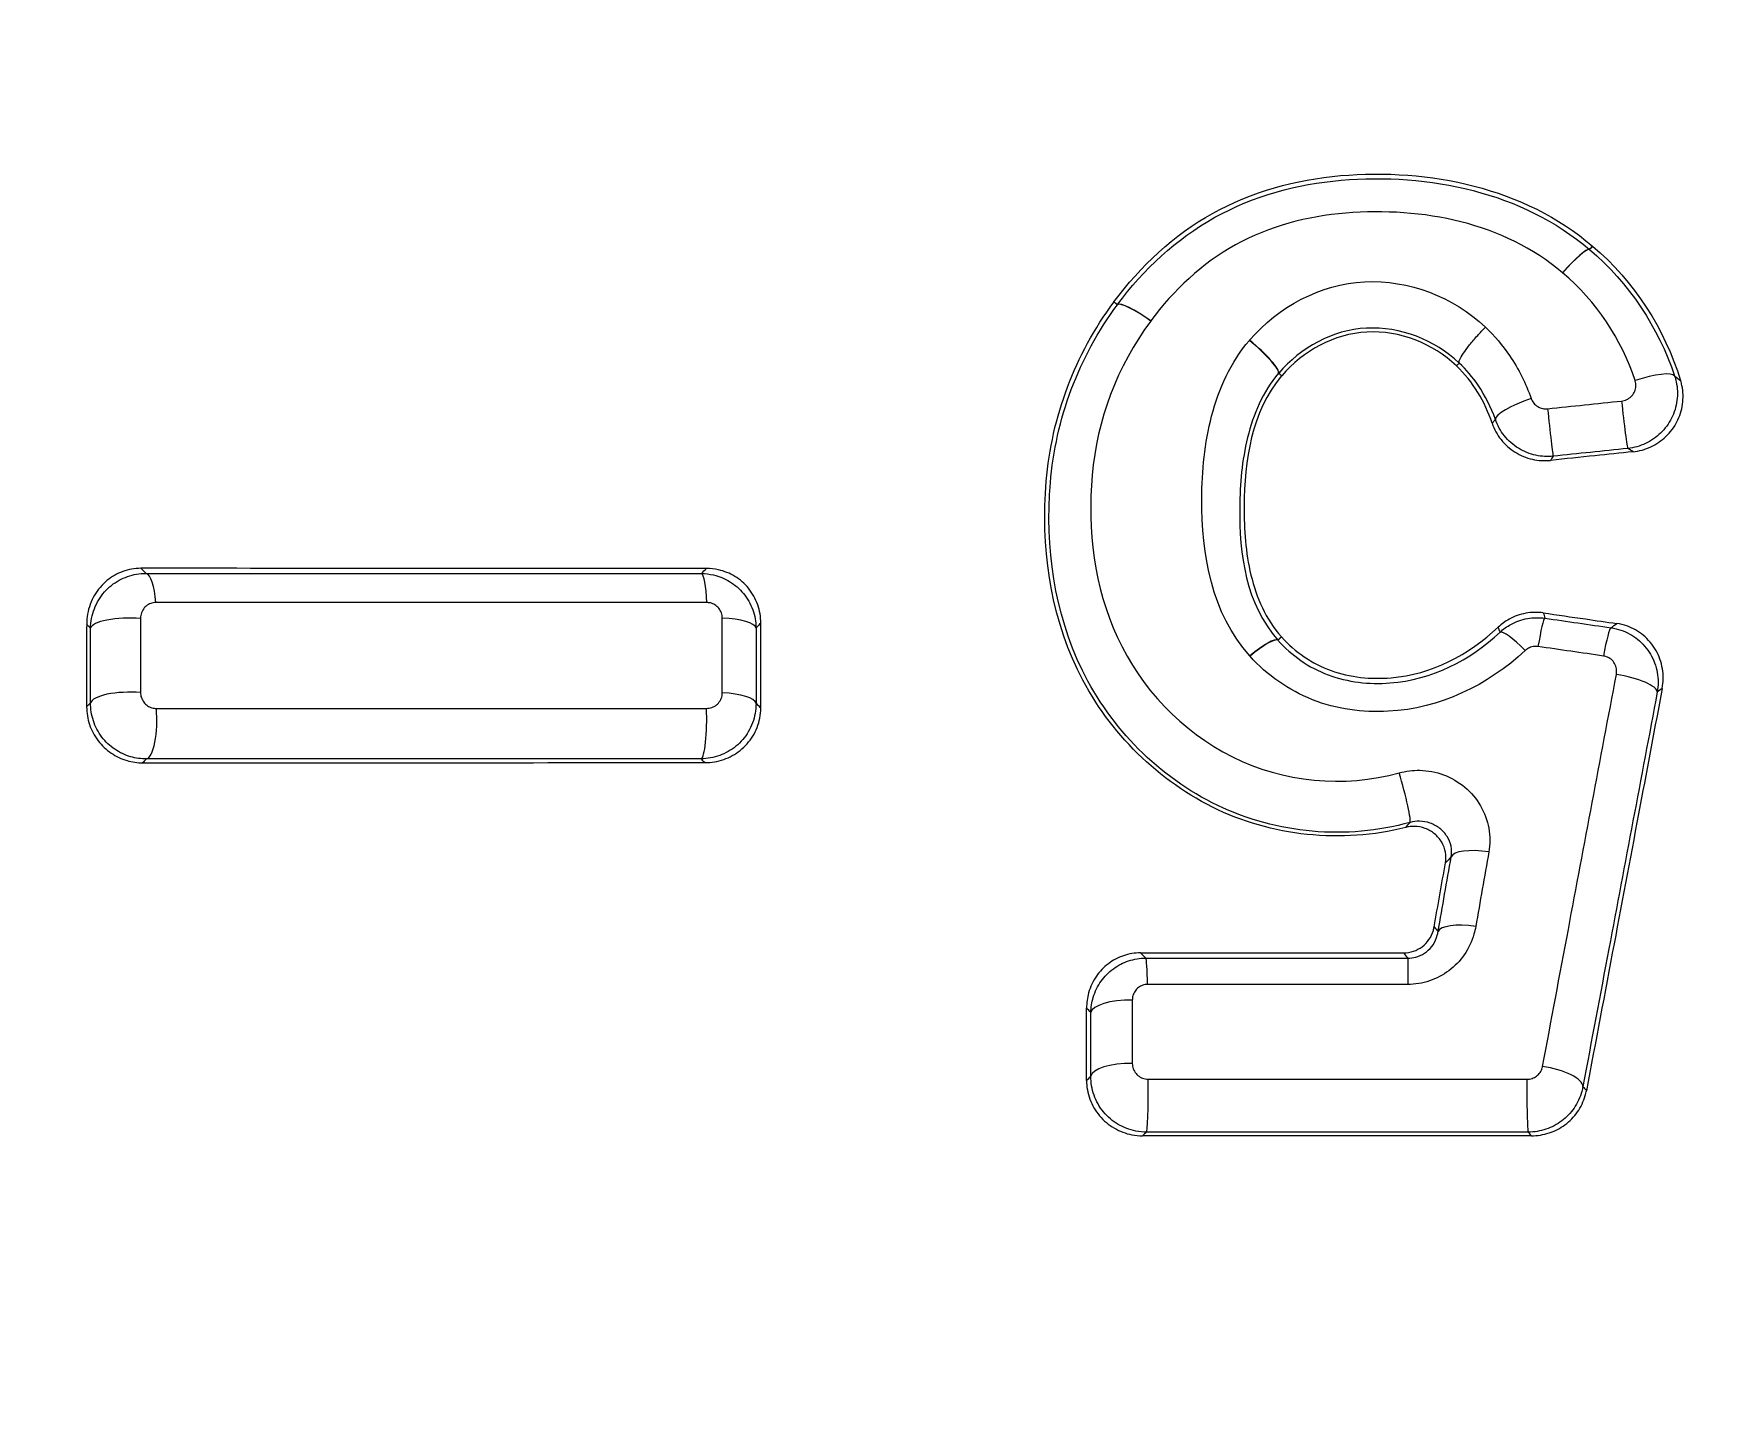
# Model space of a CAD drawing. Header units: millimetres. Extents: x 0 to 594, y 0 to 532.
# Drawn here: x 470.514 to 471.578, y 283.704 to 284.574 of the extents above; entities that cross this region are included whole.
import ezdxf

# ---------------------------------------------------------------- set-up
doc = ezdxf.new("R2010")
doc.units = ezdxf.units.MM
for name, color, linetype, true_color in [('13', 7, 'Continuous', 0xffffff), ('201', 7, 'Continuous', 0xffffff), ('4', 7, 'Continuous', 0xffffff)]:
    doc.layers.add(name, color=color, linetype=linetype, true_color=true_color)
doc.styles.add('iso-1', font='isocp.shx')
doc.dimstyles.get("Standard").update_dxf_attribs({"dimtxt": 0.18, "dimasz": 0.18, "dimexe": 0.18, "dimexo": 0.0625, "dimgap": 0.09, "dimtad": 0, "dimtih": 1, "dimtoh": 1, "dimdec": 4, "dimzin": 0, "dimdsep": 46, "dimtxsty": 'Standard', "dimcen": 0.09, "dimadec": 0, "dimazin": 0, "dimtfac": 1, "dimtdec": 4, "dimtofl": 0, "dimtmove": 0, "dimatfit": 3, "dimfxl": 1, "dimtolj": 1, "dimtzin": 0, "dimarcsym": 0})

# ---------------------------------------------------------------- blocks, each defined once
blk = doc.blocks.new('_U1')
at = {"layer": '201', "color": 250, "lineweight": 13}
blk.add_line((430.61169, 282.820884), (499.931008, 323.940688), dxfattribs=at)
at = {"layer": '201', "color": 250, "lineweight": 18}
blk.add_solid([(499.931008, 323.940688), (497.155868, 321.758737), (496.685695, 322.551343), (499.931008, 323.940688)], dxfattribs=at)
at = {"layer": '201', "color": 250, "linetype": 'Continuous', "lineweight": 18, "char_height": 3.5, "attachment_point": 7, "rotation": 30.676165, "line_spacing_factor": 0.963855, "style": 'iso-1'}
for s, insert in [('\\W0.5795;1612', (481.810819, 313.855865)), ('\\W0.6380;R', (478.626316, 311.966838))]:
    blk.add_mtext(s, dxfattribs=dict(at, insert=insert))
blk = doc.blocks.new('_U13')
at = {"layer": '201', "color": 250, "lineweight": 13}
blk.add_arc((430.61169, 282.820884), 53.921515, 175, 359.999943, dxfattribs=at)

msp = doc.modelspace()

# ---------------------------------------------------------------- linework, layer by layer
at = {"layer": '13', "color": 250, "linetype": 'Continuous', "lineweight": 18}
msp.add_circle((430.61169, 282.82088), 80.5978, dxfattribs=at)
at = {"layer": '4', "color": 250, "linetype": 'Continuous', "lineweight": 13}
for centre, major_axis, ratio, start_param, end_param in [((471.48548, 284.41827), (-0.01624, -0.01901), 0.147235, 3.19453, 4.6062949), ((471.48554, 284.41822), (-0.0162, -0.01904), 0.147068, 3.1945287, 4.6060062), ((471.22185, 284.38727), (0.02008, -0.0149), 0.181206, 1.6451465, 3.0883506), ((471.22194, 284.3874), (0.02013, -0.01483), 0.181391, 1.6445132, 3.0883487), ((471.28499, 284.37479), (0.01906, -0.01618), 0.1665, 0.0531018, 1.6769768), ((471.28517, 284.375), (-0.01896, 0.01629), 0.16577, 3.1946878, 4.8195512), ((471.53189, 284.34905), (-0.02373, -0.00787), 0.213682, 3.1951802, 4.7030063), ((471.46538, 284.33761), (0.02356, 0.00836), 0.210432, 1.5339274, 3.0881356), ((471.47592, 284.33101), (-0.0026, 0.02486), 0.017201, 1.3529321, 3.089225), ((471.52331, 284.33596), (-0.0026, 0.02486), 0.033979, 1.3532754, 3.0892025), ((470.58504, 284.20682), (0, -0.025), 0.275566, 1.833989, 3.0871218), ((470.93775, 284.20679), (0, -0.025), 0.15042, 1.833978, 3.0886296), ((470.5752, 284.19668), (-0.025, 0), 0.273787, 4.439589, 6.2287433), ((470.94759, 284.19689), (-0.025, 0), 0.266223, 3.1959148, 4.569996), ((471.46163, 284.17614), (-0.01702, 0.01831), 0.163097, 4.9357108, 6.2301048), ((471.46975, 284.17868), (0.00358, 0.02474), 0.07798, 0.0525199, 1.3061361), ((471.51171, 284.1726), (0.00358, 0.02474), 0.093016, 0.0525881, 1.3062144), ((471.28522, 284.17272), (0.01867, 0.01662), 0.189295, 0.0533249, 1.3692551), ((471.28541, 284.17251), (0.01857, 0.01674), 0.18815, 0.0533129, 1.3680723), ((471.51993, 284.16083), (0.02457, -0.00463), 0.26211, 0.0542586, 1.6753253), ((470.57519, 284.1492), (-0.025, 0), 0.29, 4.4395354, 6.228472), ((470.9476, 284.14902), (-0.025, 0), 0.28212, 3.1961717, 4.5699678), ((470.58534, 284.13906), (0, -0.025), 0.277419, 0.0545011, 1.8570527), ((470.93746, 284.13911), (0, -0.025), 0.151593, 0.0529726, 1.8570738), ((471.38091, 284.09786), (0.00665, -0.0241), 0.075275, 0.052475, 1.8608376), ((471.43831, 284.04731), (0.02462, -0.00434), 0.300802, 1.6504598, 3.0866875), ((471.42991, 283.99968), (0.02462, -0.00434), 0.313549, 1.6498076, 3.0864494), ((471.21985, 283.96262), (0, 0.025), 0.051722, 5.0520554, 6.2307552), ((471.38634, 283.96268), (0, -0.025), 0.008988, 3.1939546, 4.3754333), ((471.21005, 283.95267), (-0.025, 0), 0.333358, 4.6601907, 6.2276456), ((471.21005, 283.91222), (-0.025, 0), 0.342496, 4.6600934, 6.2274514), ((471.4727, 283.91038), (0.02457, -0.00463), 0.331087, 0.0554926, 1.672067), ((471.22022, 283.9022), (0, -0.025), 0.052017, 0.0524309, 1.9221712), ((471.46272, 283.90227), (0, -0.025), 0.037148, 4.3638378, 6.2307892)]:
    msp.add_ellipse(centre, major_axis=major_axis, ratio=ratio, start_param=start_param, end_param=end_param, dxfattribs=at)
for points, knots in [([(468.81156, 284.89587), (468.82869, 284.86501), (468.86544, 284.79881), (468.91853, 284.69627), (468.97907, 284.57999), (469.06973, 284.4127), (469.19388, 284.20463), (469.40319, 283.88118), (469.68319, 283.49248), (470.04795, 283.02392), (470.3608, 282.64047), (470.57947, 282.36566), (470.69548, 282.20729), (470.77937, 282.08043), (470.84431, 281.95727), (470.88653, 281.81994), (470.88198, 281.68253), (470.82722, 281.55802), (470.74294, 281.44636), (470.64424, 281.34729), (470.55563, 281.27245), (470.50595, 281.23235), (470.49168, 281.22083)], [0, 0, 0, 0, 0.0292596, 0.0627632, 0.0887172, 0.1256114, 0.1971023, 0.2515755, 0.3779997, 0.5050789, 0.6328537, 0.6970067, 0.733246, 0.7613107, 0.7971657, 0.8256548, 0.8577421, 0.8899414, 0.9187149, 0.9545799, 0.9869562, 1, 1, 1, 1]), ([(471.48441, 284.42266), (471.44717, 284.4544), (471.39549, 284.46445), (471.32248, 284.45849), (471.29841, 284.45219), (471.25541, 284.42844), (471.23756, 284.41165), (471.22314, 284.39213)], [0, 0, 0, 0, 0.5, 0.5, 0.75, 0.75, 1, 1, 1, 1]), ([(471.28583, 284.37986), (471.30412, 284.40111), (471.3306, 284.41545), (471.38683, 284.41827), (471.41507, 284.40746), (471.43548, 284.38809)], [0, 0, 0, 0, 0.5, 0.5, 1, 1, 1, 1]), ([(471.22305, 284.39201), (471.20164, 284.36322), (471.18898, 284.32919), (471.18278, 284.2593), (471.1871, 284.22326), (471.21681, 284.15905), (471.24247, 284.13168), (471.30722, 284.09921), (471.34546, 284.09548), (471.38074, 284.10523)], [0, 0, 0, 0, 0.25, 0.25, 0.5, 0.5, 0.75, 0.75, 1, 1, 1, 1]), ([(471.43548, 284.38809), (471.44125, 284.38265), (471.44642, 284.37655), (471.45655, 284.36162), (471.4611, 284.35239), (471.46449, 284.34287)], [0, 0, 0, 0, 0.4363153, 0.4363153, 1, 1, 1, 1]), ([(471.28588, 284.17951), (471.26172, 284.20666), (471.25522, 284.24384), (471.25559, 284.29692), (471.2572, 284.31447), (471.26621, 284.34894), (471.27377, 284.36569), (471.28565, 284.37966)], [0, 0, 0, 0, 0.5, 0.5, 0.75, 0.75, 1, 1, 1, 1]), ([(471.44176, 284.32953), (471.43903, 284.33714), (471.4354, 284.34453), (471.42736, 284.35633), (471.42332, 284.36109), (471.41881, 284.36532), (471.4188, 284.36532), (471.4188, 284.36533)], [0, 0, 0, 0, 0.5705611, 0.5705611, 0.9999637, 0.9999637, 1, 1, 1, 1]), ([(471.30417, 284.3588), (471.29415, 284.34706), (471.2881, 284.3327), (471.28094, 284.30358), (471.27965, 284.28875), (471.27924, 284.24386), (471.2835, 284.21236), (471.3037, 284.18951)], [0, 0, 0, 0, 0.25, 0.25, 0.5, 0.5, 1, 1, 1, 1]), ([(471.5555, 284.35718), (471.55592, 284.35594), (471.55627, 284.35466), (471.55738, 284.34952), (471.55755, 284.34546), (471.55653, 284.33765), (471.55534, 284.33379), (471.55182, 284.32681), (471.54945, 284.32359), (471.54388, 284.31818), (471.5406, 284.31591), (471.53358, 284.31261), (471.52973, 284.31154), (471.52586, 284.31113)], [0, 0, 0, 0, 0.0626448, 0.0626448, 0.252865, 0.252865, 0.4413746, 0.4413746, 0.6278964, 0.6278964, 0.8135721, 0.8135721, 1, 1, 1, 1]), ([(471.52192, 284.34124), (471.52302, 284.34136), (471.52412, 284.34166), (471.52612, 284.34259), (471.52705, 284.34323), (471.52864, 284.34475), (471.52932, 284.34565), (471.53034, 284.34762), (471.53068, 284.3487), (471.53099, 284.35089), (471.53095, 284.35204), (471.53065, 284.35348), (471.53055, 284.35384), (471.53043, 284.35419)], [0, 0, 0, 0, 0.185411, 0.185411, 0.3706362, 0.3706362, 0.5573248, 0.5573248, 0.7464114, 0.7464114, 0.9372229, 0.9372229, 1, 1, 1, 1]), ([(471.46449, 284.34287), (471.46486, 284.34182), (471.46543, 284.34082), (471.46684, 284.33909), (471.46771, 284.33833), (471.46964, 284.33716), (471.47072, 284.33673), (471.47284, 284.33629), (471.47391, 284.33623), (471.47494, 284.33634)], [0, 0, 0, 0, 0.2558187, 0.2558187, 0.5118512, 0.5118512, 0.7668081, 0.7668081, 1, 1, 1, 1]), ([(471.43973, 284.32715), (471.44025, 284.32775), (471.44076, 284.32835), (471.44143, 284.32914), (471.44159, 284.32933), (471.44176, 284.32953)], [0, 0, 0, 0, 0.7584462, 0.7584462, 1, 1, 1, 1]), ([(471.4785, 284.30618), (471.47485, 284.3058), (471.47111, 284.30601), (471.46363, 284.30762), (471.45983, 284.30915), (471.45306, 284.31332), (471.45, 284.31603), (471.44503, 284.32222), (471.44305, 284.32579), (471.44176, 284.32953)], [0, 0, 0, 0, 0.2344003, 0.2344003, 0.4896631, 0.4896631, 0.7451065, 0.7451065, 1, 1, 1, 1]), ([(470.55024, 284.19706), (470.55026, 284.19913), (470.55048, 284.20122), (470.55166, 284.20743), (470.55325, 284.21152), (470.55759, 284.21858), (470.56035, 284.2217), (470.56655, 284.22663), (470.57003, 284.22856), (470.57742, 284.23115), (470.58145, 284.23182), (470.58542, 284.23178)], [0, 0, 0, 0, 0.1124743, 0.1124743, 0.3456619, 0.3456619, 0.5684069, 0.5684069, 0.781483, 0.781483, 1, 1, 1, 1]), ([(470.93795, 284.23175), (470.94054, 284.23173), (470.94314, 284.23142), (470.94922, 284.23), (470.9527, 284.22857), (470.95911, 284.22467), (470.96209, 284.22209), (470.96708, 284.21606), (470.96912, 284.21249), (470.97179, 284.20508), (470.97251, 284.20114), (470.97255, 284.19725)], [0, 0, 0, 0, 0.1429108, 0.1429108, 0.346732, 0.346732, 0.5605434, 0.5605434, 0.7829839, 0.7829839, 1, 1, 1, 1]), ([(470.5917, 284.21332), (470.59057, 284.21332), (470.58944, 284.21311), (470.58737, 284.21235), (470.58641, 284.21179), (470.58469, 284.21036), (470.58393, 284.20946), (470.58273, 284.20743), (470.5823, 284.20626), (470.58199, 284.20447), (470.58194, 284.20387), (470.58194, 284.20327)], [0, 0, 0, 0, 0.2138225, 0.2138225, 0.4268709, 0.4268709, 0.6522862, 0.6522862, 0.8876655, 0.8876655, 1, 1, 1, 1]), ([(470.94138, 284.21329), (470.90238, 284.2133), (470.86349, 284.2133), (470.78559, 284.2133), (470.74656, 284.21331), (470.66885, 284.21331), (470.63015, 284.21332), (470.5917, 284.21332)], [0, 0, 0, 0, 0.330479, 0.330479, 0.6649311, 0.6649311, 1, 1, 1, 1]), ([(470.95114, 284.20347), (470.95114, 284.20458), (470.95095, 284.20571), (470.95021, 284.20783), (470.94965, 284.20885), (470.94824, 284.21057), (470.9474, 284.21131), (470.94558, 284.21241), (470.94459, 284.21282), (470.94286, 284.21321), (470.94212, 284.21329), (470.94138, 284.21329)], [0, 0, 0, 0, 0.2220003, 0.2220003, 0.4448044, 0.4448044, 0.6560476, 0.6560476, 0.8574299, 0.8574299, 1, 1, 1, 1]), ([(471.4448, 284.19457), (471.4446, 284.19507), (471.44441, 284.19557), (471.444, 284.19661), (471.44379, 284.19715), (471.44357, 284.1977)], [0, 0, 0, 0, 0.4765517, 0.4765517, 1, 1, 1, 1]), ([(471.4448, 284.19457), (471.44686, 284.19646), (471.44917, 284.19811), (471.45487, 284.20124), (471.45845, 284.20251), (471.46575, 284.20384), (471.46955, 284.20392), (471.47322, 284.2034)], [0, 0, 0, 0, 0.2727357, 0.2727357, 0.6362623, 0.6362623, 1, 1, 1, 1]), ([(471.51516, 284.19733), (471.51731, 284.19702), (471.51944, 284.19651), (471.52529, 284.1945), (471.52891, 284.19251), (471.53525, 284.1874), (471.53805, 284.18417), (471.54227, 284.17704), (471.54377, 284.17302), (471.54524, 284.16488), (471.54524, 284.16062), (471.54453, 284.15656)], [0, 0, 0, 0, 0.1156864, 0.1156864, 0.3315547, 0.3315547, 0.5545456, 0.5545456, 0.7780756, 0.7780756, 1, 1, 1, 1]), ([(471.30378, 284.18942), (471.31245, 284.17974), (471.32326, 284.17206), (471.34818, 284.16275), (471.36157, 284.16133), (471.40154, 284.16424), (471.4257, 284.17678), (471.4448, 284.19457)], [0, 0, 0, 0, 0.25, 0.25, 0.5, 0.5, 1, 1, 1, 1]), ([(471.46882, 284.18542), (471.46779, 284.18557), (471.46671, 284.18555), (471.46464, 284.18517), (471.46362, 284.18481), (471.46201, 284.18391), (471.46136, 284.18344), (471.46078, 284.1829)], [0, 0, 0, 0, 0.3627386, 0.3627386, 0.7255163, 0.7255163, 1, 1, 1, 1]), ([(471.46078, 284.1829), (471.43698, 284.16079), (471.40641, 284.14599), (471.35752, 284.14346), (471.341, 284.14563), (471.31049, 284.15762), (471.29696, 284.16721), (471.28606, 284.17931)], [0, 0, 0, 0, 0.5, 0.5, 0.75, 0.75, 1, 1, 1, 1]), ([(471.51858, 284.16772), (471.5188, 284.16889), (471.51881, 284.1701), (471.51843, 284.17243), (471.51803, 284.17358), (471.51686, 284.17562), (471.51608, 284.17655), (471.51431, 284.17801), (471.51329, 284.17858), (471.51163, 284.17916), (471.51103, 284.17931), (471.51042, 284.1794)], [0, 0, 0, 0, 0.2262544, 0.2262544, 0.4526903, 0.4526903, 0.6752985, 0.6752985, 0.8873836, 0.8873836, 1, 1, 1, 1]), ([(471.47174, 283.91894), (471.47717, 283.94781), (471.48262, 283.97679), (471.49817, 284.05942), (471.50833, 284.11337), (471.51858, 284.16772)], [0, 0, 0, 0, 0.3519543, 0.3519543, 1, 1, 1, 1]), ([(470.58193, 284.15618), (470.58193, 284.15512), (470.58211, 284.15403), (470.5828, 284.15197), (470.58334, 284.15097), (470.58466, 284.14924), (470.58546, 284.14848), (470.58722, 284.14728), (470.58819, 284.14682), (470.5901, 284.14626), (470.59105, 284.14612), (470.59199, 284.14612)], [0, 0, 0, 0, 0.2082439, 0.2082439, 0.4169532, 0.4169532, 0.6190614, 0.6190614, 0.8172934, 0.8172934, 1, 1, 1, 1]), ([(470.94109, 284.14617), (470.94224, 284.14617), (470.9434, 284.14637), (470.94554, 284.14712), (470.94655, 284.14767), (470.94832, 284.14908), (470.9491, 284.14996), (470.95031, 284.15192), (470.95075, 284.15303), (470.95109, 284.15477), (470.95114, 284.15538), (470.95114, 284.156)], [0, 0, 0, 0, 0.2165142, 0.2165142, 0.4326179, 0.4326179, 0.6555196, 0.6555196, 0.8822156, 0.8822156, 1, 1, 1, 1]), ([(470.58572, 284.1141), (470.58236, 284.11407), (470.57896, 284.11453), (470.57218, 284.11649), (470.56874, 284.1181), (470.56255, 284.1223), (470.55972, 284.12498), (470.55507, 284.13109), (470.55321, 284.13462), (470.5508, 284.14193), (470.55019, 284.1458), (470.55023, 284.1496)], [0, 0, 0, 0, 0.1813944, 0.1813944, 0.3804734, 0.3804734, 0.5843783, 0.5843783, 0.7937911, 0.7937911, 1, 1, 1, 1]), ([(470.97256, 284.1494), (470.97258, 284.14722), (470.97239, 284.14503), (470.97127, 284.13884), (470.96978, 284.13487), (470.96561, 284.12786), (470.9629, 284.12471), (470.95672, 284.11964), (470.9532, 284.11763), (470.94572, 284.11491), (470.94167, 284.11417), (470.93766, 284.11414)], [0, 0, 0, 0, 0.1185107, 0.1185107, 0.3446305, 0.3446305, 0.5659083, 0.5659083, 0.7814446, 0.7814446, 1, 1, 1, 1]), ([(470.58572, 284.1141), (470.58523, 284.11361), (470.58474, 284.11312), (470.58392, 284.11229), (470.58358, 284.11196), (470.58325, 284.11162)], [0, 0, 0, 0, 0.5940424, 0.5940424, 1, 1, 1, 1]), ([(471.38074, 284.10523), (471.38497, 284.1064), (471.38944, 284.10695), (471.39895, 284.10675), (471.40411, 284.10575), (471.41376, 284.10216), (471.41838, 284.09948), (471.42632, 284.09284), (471.42974, 284.08878), (471.43489, 284.07997), (471.43669, 284.0751), (471.4385, 284.06519), (471.43853, 284.06001), (471.43765, 284.05504)], [0, 0, 0, 0, 0.1429496, 0.1429496, 0.3097731, 0.3097731, 0.4814563, 0.4814563, 0.655102, 0.655102, 0.8274699, 0.8274699, 1, 1, 1, 1]), ([(471.4138, 284.05205), (471.41415, 284.05425), (471.41408, 284.05651), (471.41318, 284.06083), (471.41232, 284.06294), (471.40992, 284.06677), (471.40835, 284.06853), (471.40472, 284.0714), (471.40262, 284.07257), (471.39823, 284.07411), (471.39588, 284.07454), (471.39157, 284.0746), (471.38955, 284.07435), (471.38765, 284.07382)], [0, 0, 0, 0, 0.1773692, 0.1773692, 0.356458, 0.356458, 0.5348292, 0.5348292, 0.7059482, 0.7059482, 0.8661688, 0.8661688, 1, 1, 1, 1]), ([(471.42932, 284.00772), (471.42903, 284.00607), (471.42865, 284.00443), (471.42683, 283.9982), (471.42471, 283.99371), (471.41929, 283.98593), (471.41601, 283.98249), (471.40859, 283.97692), (471.40439, 283.97469), (471.39556, 283.97172), (471.39081, 283.97095), (471.38613, 283.97095)], [0, 0, 0, 0, 0.0834819, 0.0834819, 0.3248589, 0.3248589, 0.5525321, 0.5525321, 0.7762073, 0.7762073, 1, 1, 1, 1]), ([(471.38633, 283.98765), (471.38675, 283.98765), (471.38717, 283.98766), (471.38927, 283.98779), (471.39096, 283.98813), (471.39455, 283.98935), (471.39642, 283.99039), (471.39971, 283.99294), (471.40114, 283.99453), (471.4035, 283.99809), (471.40438, 284.00013), (471.40513, 284.00294), (471.40529, 284.00369), (471.4054, 284.00444)], [0, 0, 0, 0, 0.0403061, 0.0403061, 0.2041143, 0.2041143, 0.4162198, 0.4162198, 0.6465192, 0.6465192, 0.9068106, 0.9068106, 1, 1, 1, 1]), ([(471.18509, 283.95314), (471.18514, 283.95638), (471.18564, 283.95963), (471.18767, 283.96642), (471.18941, 283.96996), (471.19377, 283.97606), (471.1964, 283.97873), (471.20227, 283.98305), (471.20557, 283.98475), (471.21251, 283.98705), (471.21624, 283.98765), (471.21992, 283.98765)], [0, 0, 0, 0, 0.1788402, 0.1788402, 0.392163, 0.392163, 0.5950495, 0.5950495, 0.7959294, 0.7959294, 1, 1, 1, 1]), ([(471.21992, 283.98765), (471.25548, 283.98765), (471.29108, 283.98765), (471.34657, 283.98765), (471.36645, 283.98765), (471.38633, 283.98765)], [0, 0, 0, 0, 0.6417594, 0.6417594, 1, 1, 1, 1]), ([(471.22107, 283.97095), (471.22003, 283.97095), (471.21897, 283.97077), (471.21701, 283.97011), (471.21609, 283.96961), (471.21444, 283.96837), (471.21371, 283.9676), (471.2125, 283.96584), (471.21203, 283.96482), (471.21148, 283.96286), (471.21136, 283.96193), (471.21136, 283.96099)], [0, 0, 0, 0, 0.1970152, 0.1970152, 0.3937273, 0.3937273, 0.5968094, 0.5968094, 0.8149054, 0.8149054, 1, 1, 1, 1]), ([(471.38613, 283.97095), (471.36641, 283.97095), (471.34669, 283.97095), (471.29166, 283.97095), (471.25635, 283.97095), (471.22107, 283.97095)], [0, 0, 0, 0, 0.3582406, 0.3582406, 1, 1, 1, 1]), ([(471.21135, 283.92077), (471.21135, 283.91963), (471.21156, 283.91848), (471.21235, 283.91633), (471.21295, 283.9153), (471.21445, 283.91353), (471.21536, 283.91276), (471.21734, 283.91161), (471.21842, 283.91121), (471.22016, 283.91087), (471.2208, 283.91081), (471.22145, 283.91081)], [0, 0, 0, 0, 0.2251965, 0.2251965, 0.4505387, 0.4505387, 0.6708803, 0.6708803, 0.8814636, 0.8814636, 1, 1, 1, 1]), ([(471.46185, 283.91081), (471.46292, 283.91081), (471.46402, 283.91099), (471.46605, 283.91166), (471.46702, 283.91217), (471.46874, 283.91344), (471.4695, 283.91423), (471.47075, 283.916), (471.47123, 283.91701), (471.47162, 283.91835), (471.47169, 283.91864), (471.47174, 283.91894)], [0, 0, 0, 0, 0.228262, 0.228262, 0.4563822, 0.4563822, 0.6892283, 0.6892283, 0.9321359, 0.9321359, 1, 1, 1, 1]), ([(471.22029, 283.87724), (471.21803, 283.87724), (471.21576, 283.87746), (471.20966, 283.87865), (471.20585, 283.8801), (471.19892, 283.88417), (471.19572, 283.88689), (471.19051, 283.89319), (471.18842, 283.89687), (471.18572, 283.90455), (471.18504, 283.90866), (471.18508, 283.9127)], [0, 0, 0, 0, 0.1212324, 0.1212324, 0.3352758, 0.3352758, 0.5563302, 0.5563302, 0.7792032, 0.7792032, 1, 1, 1, 1]), ([(471.22145, 283.91081), (471.25036, 283.91081), (471.27931, 283.91081), (471.35945, 283.91081), (471.41069, 283.91081), (471.46185, 283.91081)], [0, 0, 0, 0, 0.3612237, 0.3612237, 1, 1, 1, 1]), ([(471.49731, 283.90621), (471.49713, 283.90514), (471.49689, 283.90408), (471.49557, 283.8993), (471.49389, 283.89569), (471.48956, 283.8894), (471.48688, 283.8866), (471.48086, 283.88207), (471.47745, 283.88028), (471.4703, 283.87787), (471.46646, 283.87724), (471.46267, 283.87724)], [0, 0, 0, 0, 0.0663619, 0.0663619, 0.3053173, 0.3053173, 0.5372273, 0.5372273, 0.7674986, 0.7674986, 1, 1, 1, 1])]:
    msp.add_open_spline(points, degree=3, knots=knots, dxfattribs=at)
at = {"layer": '4', "color": 250, "linetype": 'Continuous', "lineweight": 18}
for points, knots in [([(471.19972, 284.40411), (471.21652, 284.4269), (471.23761, 284.44653), (471.287, 284.47409), (471.31519, 284.48183), (471.39993, 284.48909), (471.45997, 284.47667), (471.5034, 284.43959)], [0, 0, 0, 0, 0.25, 0.25, 0.5, 0.5, 1, 1, 1, 1]), ([(471.20198, 284.40239), (471.21857, 284.42486), (471.23913, 284.44409), (471.28843, 284.47152), (471.31596, 284.47897), (471.39968, 284.48607), (471.45873, 284.47388), (471.50154, 284.43738)], [0, 0, 0, 0, 0.25, 0.25, 0.5, 0.5, 1, 1, 1, 1]), ([(471.38497, 284.07065), (471.34415, 284.0602), (471.29961, 284.0649), (471.22474, 284.10213), (471.19426, 284.13394), (471.1589, 284.20773), (471.15329, 284.24938), (471.16021, 284.33118), (471.17479, 284.37052), (471.19968, 284.40405)], [0, 0, 0, 0, 0.25, 0.25, 0.5, 0.5, 0.75, 0.75, 1, 1, 1, 1]), ([(471.38765, 284.07382), (471.34706, 284.06259), (471.30313, 284.06652), (471.22809, 284.10249), (471.19763, 284.13359), (471.16171, 284.20699), (471.15604, 284.24876), (471.1627, 284.32968), (471.17724, 284.36911), (471.20194, 284.40234)], [0, 0, 0, 0, 0.25, 0.25, 0.5, 0.5, 0.75, 0.75, 1, 1, 1, 1]), ([(471.4188, 284.36533), (471.4034, 284.37993), (471.38159, 284.38856), (471.33834, 284.38639), (471.31823, 284.3751), (471.30425, 284.35889)], [0, 0, 0, 0, 0.5, 0.5, 1, 1, 1, 1]), ([(471.4188, 284.36533), (471.41859, 284.36573), (471.41872, 284.36648), (471.41962, 284.36857), (471.4204, 284.36993), (471.42251, 284.37306), (471.42386, 284.37488), (471.42693, 284.37872), (471.42869, 284.38079), (471.43133, 284.38372), (471.43214, 284.3846), (471.43379, 284.38635), (471.43463, 284.38723), (471.43548, 284.38809)], [0, 0, 0, 0, 0.2059192, 0.2059192, 0.4118385, 0.4118385, 0.6177579, 0.6177579, 0.8236779, 0.8236779, 0.910655, 0.910655, 1, 1, 1, 1]), ([(471.41702, 284.36349), (471.40193, 284.37786), (471.38123, 284.38602), (471.33932, 284.38401), (471.31981, 284.37305), (471.30623, 284.35724)], [0, 0, 0, 0, 0.5, 0.5, 1, 1, 1, 1]), ([(471.30615, 284.35714), (471.28674, 284.33426), (471.2826, 284.30339), (471.2822, 284.2596), (471.28321, 284.2451), (471.29012, 284.21651), (471.29605, 284.20275), (471.30598, 284.19159)], [0, 0, 0, 0, 0.5, 0.5, 0.75, 0.75, 1, 1, 1, 1]), ([(471.52913, 284.30902), (471.533, 284.30943), (471.53686, 284.3105), (471.54393, 284.31378), (471.54722, 284.31603), (471.55284, 284.32141), (471.55524, 284.32462), (471.55881, 284.33156), (471.56003, 284.33539), (471.56111, 284.34315), (471.56098, 284.34719), (471.55995, 284.35209), (471.55968, 284.35314), (471.55936, 284.35417)], [0, 0, 0, 0, 0.1873249, 0.1873249, 0.3745479, 0.3745479, 0.5633167, 0.5633167, 0.7545361, 0.7545361, 0.9474678, 0.9474678, 1, 1, 1, 1]), ([(471.43973, 284.32715), (471.44099, 284.32342), (471.44293, 284.31986), (471.44783, 284.31365), (471.45087, 284.31092), (471.4576, 284.30669), (471.46139, 284.30512), (471.46903, 284.30339), (471.47298, 284.30316), (471.47681, 284.30356)], [0, 0, 0, 0, 0.2529637, 0.2529637, 0.5059854, 0.5059854, 0.757968, 0.757968, 1, 1, 1, 1]), ([(471.52913, 284.30902), (471.52108, 284.30818), (471.51303, 284.30734), (471.49559, 284.30552), (471.4862, 284.30454), (471.47681, 284.30356)], [0, 0, 0, 0, 0.4615544, 0.4615544, 1, 1, 1, 1]), ([(470.58223, 284.23507), (470.57825, 284.23508), (470.57427, 284.23435), (470.56697, 284.23167), (470.56356, 284.22969), (470.55748, 284.22465), (470.5548, 284.22148), (470.55059, 284.21433), (470.54907, 284.21021), (470.54795, 284.20389), (470.54776, 284.20175), (470.54776, 284.19961)], [0, 0, 0, 0, 0.2137982, 0.2137982, 0.426855, 0.426855, 0.6517414, 0.6517414, 0.8862794, 0.8862794, 1, 1, 1, 1]), ([(470.94113, 284.23495), (470.9069, 284.23496), (470.87276, 284.23497), (470.79962, 284.23499), (470.76065, 284.235), (470.67504, 284.23503), (470.62847, 284.23505), (470.58223, 284.23507)], [0, 0, 0, 0, 0.282635, 0.282635, 0.607548, 0.607548, 1, 1, 1, 1]), ([(470.58542, 284.23178), (470.62419, 284.23178), (470.6632, 284.23177), (470.74154, 284.23177), (470.78089, 284.23176), (470.85942, 284.23176), (470.89863, 284.23176), (470.93795, 284.23175)], [0, 0, 0, 0, 0.3350673, 0.3350673, 0.6695196, 0.6695196, 1, 1, 1, 1]), ([(470.97558, 284.20029), (470.97558, 284.20419), (470.97492, 284.20817), (470.97231, 284.21565), (470.97031, 284.21925), (470.96536, 284.22533), (470.96237, 284.22793), (470.95594, 284.23185), (470.95244, 284.23327), (470.94632, 284.23466), (470.94371, 284.23495), (470.94113, 284.23495)], [0, 0, 0, 0, 0.2217378, 0.2217378, 0.4442525, 0.4442525, 0.655712, 0.655712, 0.857762, 0.857762, 1, 1, 1, 1]), ([(471.47218, 284.20676), (471.4685, 284.20729), (471.46468, 284.20722), (471.45736, 284.20588), (471.45377, 284.20459), (471.44801, 284.20139), (471.44565, 284.19966), (471.44357, 284.1977)], [0, 0, 0, 0, 0.3603912, 0.3603912, 0.7208082, 0.7208082, 1, 1, 1, 1]), ([(471.47218, 284.20676), (471.4811, 284.20547), (471.49002, 284.20418), (471.50557, 284.20193), (471.51221, 284.20097), (471.51884, 284.20001)], [0, 0, 0, 0, 0.5732855, 0.5732855, 1, 1, 1, 1]), ([(470.54776, 284.19961), (470.54775, 284.19219), (470.54775, 284.18478), (470.54774, 284.16727), (470.54774, 284.15718), (470.54773, 284.14711)], [0, 0, 0, 0, 0.4229238, 0.4229238, 1, 1, 1, 1]), ([(470.9756, 284.14644), (470.9756, 284.15517), (470.97559, 284.16392), (470.97559, 284.18187), (470.97558, 284.19107), (470.97558, 284.20029)], [0, 0, 0, 0, 0.4879578, 0.4879578, 1, 1, 1, 1]), ([(471.30606, 284.1915), (471.31464, 284.18199), (471.32545, 284.1745), (471.34951, 284.16583), (471.36271, 284.16455), (471.40121, 284.16765), (471.42509, 284.18026), (471.44357, 284.1977)], [0, 0, 0, 0, 0.25, 0.25, 0.5, 0.5, 1, 1, 1, 1]), ([(471.54764, 284.15883), (471.54842, 284.16293), (471.54847, 284.16721), (471.54712, 284.17541), (471.5457, 284.17946), (471.5416, 284.18665), (471.53887, 284.18991), (471.53261, 284.19508), (471.52903, 284.19712), (471.52317, 284.19917), (471.52102, 284.1997), (471.51884, 284.20001)], [0, 0, 0, 0, 0.2256543, 0.2256543, 0.4515048, 0.4515048, 0.6736808, 0.6736808, 0.8857471, 0.8857471, 1, 1, 1, 1]), ([(471.54453, 284.15656), (471.53421, 284.10184), (471.52397, 284.04753), (471.50828, 283.96437), (471.50279, 283.93524), (471.49731, 283.90621)], [0, 0, 0, 0, 0.6483182, 0.6483182, 1, 1, 1, 1]), ([(471.54764, 284.15883), (471.54299, 284.13409), (471.53834, 284.10944), (471.52815, 284.05534), (471.52261, 284.02593), (471.51123, 283.96547), (471.50539, 283.93445), (471.49957, 283.90354)], [0, 0, 0, 0, 0.2873604, 0.2873604, 0.6327349, 0.6327349, 1, 1, 1, 1]), ([(470.54773, 284.14711), (470.54773, 284.14336), (470.54836, 284.13952), (470.55082, 284.13225), (470.5527, 284.12873), (470.55738, 284.12262), (470.56021, 284.11994), (470.56641, 284.11571), (470.56984, 284.11409), (470.57658, 284.1121), (470.57995, 284.11162), (470.58325, 284.11162)], [0, 0, 0, 0, 0.208241, 0.208241, 0.4169502, 0.4169502, 0.6192734, 0.6192734, 0.8178886, 0.8178886, 1, 1, 1, 1]), ([(470.94012, 284.11174), (470.94418, 284.11174), (470.94827, 284.11244), (470.95582, 284.11509), (470.95938, 284.11705), (470.96564, 284.12202), (470.96839, 284.12511), (470.97265, 284.13201), (470.97419, 284.13592), (470.97539, 284.14207), (470.9756, 284.14425), (470.9756, 284.14644)], [0, 0, 0, 0, 0.216536, 0.216536, 0.4326456, 0.4326456, 0.6552369, 0.6552369, 0.881412, 0.881412, 1, 1, 1, 1]), ([(470.58325, 284.11162), (470.61456, 284.11163), (470.64603, 284.11165), (470.71667, 284.11167), (470.75592, 284.11169), (470.84336, 284.11171), (470.89165, 284.11173), (470.94012, 284.11174)], [0, 0, 0, 0, 0.267326, 0.267326, 0.5975589, 0.5975589, 1, 1, 1, 1]), ([(471.4101, 284.04806), (471.4105, 284.05028), (471.41049, 284.0526), (471.40968, 284.05704), (471.40887, 284.05922), (471.40657, 284.06317), (471.40503, 284.06499), (471.40148, 284.06796), (471.39941, 284.06917), (471.39509, 284.07078), (471.39278, 284.07122), (471.38864, 284.07132), (471.38676, 284.0711), (471.38497, 284.07065)], [0, 0, 0, 0, 0.1739382, 0.1739382, 0.3477784, 0.3477784, 0.5228878, 0.5228878, 0.6960747, 0.6960747, 0.8645058, 0.8645058, 1, 1, 1, 1]), ([(471.38356, 283.991), (471.38566, 283.991), (471.38779, 283.99135), (471.39176, 283.99268), (471.39365, 283.99367), (471.39697, 283.99617), (471.39845, 283.99772), (471.40088, 284.00121), (471.40183, 284.00321), (471.40264, 284.006), (471.4028, 284.00672), (471.40293, 284.00744)], [0, 0, 0, 0, 0.2244664, 0.2244664, 0.4486944, 0.4486944, 0.6767651, 0.6767651, 0.9182012, 0.9182012, 1, 1, 1, 1]), ([(471.21664, 283.99101), (471.21294, 283.99101), (471.20921, 283.99039), (471.20228, 283.98805), (471.19901, 283.9863), (471.1932, 283.9819), (471.19061, 283.97918), (471.18634, 283.97297), (471.18468, 283.96937), (471.18277, 283.96252), (471.18232, 283.95923), (471.18232, 283.95597)], [0, 0, 0, 0, 0.1976669, 0.1976669, 0.3949298, 0.3949298, 0.5983151, 0.5983151, 0.8162898, 0.8162898, 1, 1, 1, 1]), ([(471.21664, 283.99101), (471.23098, 283.991), (471.24533, 283.991), (471.28095, 283.991), (471.30224, 283.991), (471.34354, 283.991), (471.36355, 283.991), (471.38356, 283.991)], [0, 0, 0, 0, 0.2579533, 0.2579533, 0.6404767, 0.6404767, 1, 1, 1, 1]), ([(471.1823, 283.90996), (471.1823, 283.91735), (471.18231, 283.92474), (471.18231, 283.94008), (471.18232, 283.94802), (471.18232, 283.95597)], [0, 0, 0, 0, 0.4826577, 0.4826577, 1, 1, 1, 1]), ([(471.1823, 283.90996), (471.1823, 283.90598), (471.18302, 283.90192), (471.18581, 283.89435), (471.18792, 283.89072), (471.19319, 283.88449), (471.1964, 283.88179), (471.20337, 283.87776), (471.2072, 283.87632), (471.21334, 283.87512), (471.21564, 283.8749), (471.21792, 283.8749)], [0, 0, 0, 0, 0.2245137, 0.2245137, 0.4493054, 0.4493054, 0.6693852, 0.6693852, 0.8802052, 0.8802052, 1, 1, 1, 1]), ([(471.46464, 283.8749), (471.46844, 283.8749), (471.4723, 283.87553), (471.47949, 283.87792), (471.48292, 283.8797), (471.48899, 283.88419), (471.49169, 283.88696), (471.49608, 283.8932), (471.49778, 283.89676), (471.49912, 283.90146), (471.49937, 283.9025), (471.49957, 283.90354)], [0, 0, 0, 0, 0.228968, 0.228968, 0.4576566, 0.4576566, 0.6906619, 0.6906619, 0.9331481, 0.9331481, 1, 1, 1, 1]), ([(471.46267, 283.87724), (471.41109, 283.87724), (471.35943, 283.87724), (471.27864, 283.87724), (471.24945, 283.87724), (471.22029, 283.87724)], [0, 0, 0, 0, 0.6387764, 0.6387764, 1, 1, 1, 1]), ([(471.46464, 283.8749), (471.44102, 283.8749), (471.4174, 283.8749), (471.36457, 283.87491), (471.33537, 283.87491), (471.27675, 283.8749), (471.24732, 283.8749), (471.21792, 283.8749)], [0, 0, 0, 0, 0.2872366, 0.2872366, 0.6421328, 0.6421328, 1, 1, 1, 1])]:
    msp.add_open_spline(points, degree=3, knots=knots, dxfattribs=at)
at = {"layer": '4', "color": 250, "linetype": 'Continuous', "lineweight": 13}
for points in [[(471.50154, 284.43738), (471.50216, 284.43812), (471.50278, 284.43885), (471.5034, 284.43959)], [(471.50154, 284.43738), (471.50155, 284.43737), (471.50156, 284.43736), (471.50157, 284.43736)], [(471.50342, 284.43956), (471.50281, 284.43883), (471.50219, 284.43809), (471.50157, 284.43736)], [(471.50157, 284.43736), (471.52673, 284.41599), (471.54517, 284.38816), (471.5555, 284.35718)], [(471.48448, 284.42261), (471.48446, 284.42263), (471.48443, 284.42265), (471.48441, 284.42266)], [(471.53043, 284.35419), (471.52165, 284.3806), (471.50598, 284.40436), (471.48448, 284.42261)], [(471.20194, 284.40234), (471.20119, 284.40291), (471.20043, 284.40348), (471.19968, 284.40405)], [(471.19972, 284.40411), (471.20047, 284.40353), (471.20123, 284.40296), (471.20198, 284.40239)], [(471.20194, 284.40234), (471.20196, 284.40236), (471.20197, 284.40238), (471.20198, 284.40239)], [(471.22314, 284.39213), (471.22311, 284.39209), (471.22308, 284.39205), (471.22305, 284.39201)], [(471.28565, 284.37966), (471.28571, 284.37973), (471.28577, 284.3798), (471.28583, 284.37986)], [(471.30425, 284.35889), (471.30422, 284.35886), (471.3042, 284.35883), (471.30417, 284.3588)], [(471.30615, 284.35714), (471.30549, 284.3577), (471.30483, 284.35825), (471.30417, 284.3588)], [(471.30425, 284.35889), (471.30491, 284.35834), (471.30557, 284.35779), (471.30623, 284.35724)], [(471.5555, 284.35718), (471.5568, 284.35618), (471.55809, 284.35517), (471.55936, 284.35417)], [(471.47494, 284.33634), (471.49061, 284.33798), (471.50627, 284.33961), (471.52192, 284.34124)], [(471.4785, 284.30618), (471.47794, 284.3053), (471.47738, 284.30443), (471.47681, 284.30356)], [(471.52586, 284.31113), (471.51008, 284.30948), (471.49429, 284.30783), (471.4785, 284.30618)], [(471.52913, 284.30902), (471.52805, 284.30973), (471.52696, 284.31043), (471.52586, 284.31113)], [(470.58223, 284.23507), (470.58329, 284.23398), (470.58436, 284.23288), (470.58542, 284.23178)], [(470.93795, 284.23175), (470.93901, 284.23282), (470.94007, 284.23389), (470.94113, 284.23495)], [(471.47218, 284.20676), (471.47253, 284.20564), (471.47288, 284.20452), (471.47322, 284.2034)], [(470.55024, 284.19706), (470.54941, 284.19791), (470.54858, 284.19876), (470.54776, 284.19961)], [(470.55023, 284.1496), (470.55023, 284.16538), (470.55024, 284.1812), (470.55024, 284.19706)], [(470.58194, 284.20327), (470.58194, 284.18753), (470.58193, 284.17184), (470.58193, 284.15618)], [(470.95114, 284.156), (470.95114, 284.17179), (470.95114, 284.18761), (470.95114, 284.20347)], [(470.97558, 284.20029), (470.97457, 284.19928), (470.97356, 284.19826), (470.97255, 284.19725)], [(470.97255, 284.19725), (470.97256, 284.18126), (470.97256, 284.16531), (470.97256, 284.1494)], [(471.47322, 284.2034), (471.48721, 284.20137), (471.50119, 284.19935), (471.51516, 284.19733)], [(471.51516, 284.19733), (471.51639, 284.19822), (471.51761, 284.19912), (471.51884, 284.20001)], [(471.3037, 284.18951), (471.30446, 284.1902), (471.30522, 284.1909), (471.30598, 284.19159)], [(471.3037, 284.18951), (471.30373, 284.18948), (471.30375, 284.18945), (471.30378, 284.18942)], [(471.30606, 284.1915), (471.3053, 284.1908), (471.30454, 284.19011), (471.30378, 284.18942)], [(471.51042, 284.1794), (471.49657, 284.1814), (471.4827, 284.18341), (471.46882, 284.18542)], [(471.28606, 284.17931), (471.286, 284.17938), (471.28594, 284.17944), (471.28588, 284.17951)], [(471.54764, 284.15883), (471.54661, 284.15807), (471.54557, 284.15731), (471.54453, 284.15656)], [(470.54773, 284.14711), (470.54857, 284.14794), (470.5494, 284.14877), (470.55023, 284.1496)], [(470.59199, 284.14612), (470.7066, 284.14614), (470.82318, 284.14616), (470.94109, 284.14617)], [(470.97256, 284.1494), (470.97357, 284.14841), (470.97459, 284.14742), (470.9756, 284.14644)], [(470.94012, 284.11174), (470.9393, 284.11254), (470.93848, 284.11334), (470.93766, 284.11414)], [(471.38497, 284.07065), (471.38586, 284.07169), (471.38675, 284.07275), (471.38765, 284.07382)], [(471.4054, 284.00444), (471.4082, 284.02028), (471.41099, 284.03615), (471.4138, 284.05205)], [(471.4138, 284.05205), (471.41256, 284.0507), (471.41133, 284.04937), (471.4101, 284.04806)], [(471.43765, 284.05504), (471.43487, 284.03923), (471.43209, 284.02346), (471.42932, 284.00772)], [(471.40293, 284.00744), (471.40376, 284.00644), (471.40458, 284.00544), (471.4054, 284.00444)], [(471.21664, 283.99101), (471.21774, 283.98989), (471.21883, 283.98877), (471.21992, 283.98765)], [(471.38633, 283.98765), (471.3854, 283.98877), (471.38448, 283.98988), (471.38356, 283.991)], [(471.21136, 283.96099), (471.21136, 283.94756), (471.21135, 283.93415), (471.21135, 283.92077)], [(471.18509, 283.95314), (471.18417, 283.95408), (471.18324, 283.95502), (471.18232, 283.95597)], [(471.18508, 283.9127), (471.18509, 283.92615), (471.18509, 283.93963), (471.18509, 283.95314)], [(471.1823, 283.90996), (471.18323, 283.91087), (471.18416, 283.91179), (471.18508, 283.9127)], [(471.49731, 283.90621), (471.49807, 283.90532), (471.49882, 283.90443), (471.49957, 283.90354)], [(471.22029, 283.87724), (471.2195, 283.87646), (471.21871, 283.87568), (471.21792, 283.8749)], [(471.46464, 283.8749), (471.46398, 283.87568), (471.46333, 283.87646), (471.46267, 283.87724)]]:
    msp.add_open_spline(points, degree=3, dxfattribs=at)
at = {"layer": '4', "color": 250, "linetype": 'Continuous', "lineweight": 18}
for points in [[(471.5034, 284.43959), (471.5034, 284.43958), (471.50341, 284.43957), (471.50342, 284.43956)], [(471.50342, 284.43956), (471.53007, 284.41689), (471.54914, 284.38712), (471.55936, 284.35417)], [(471.19968, 284.40405), (471.19969, 284.40407), (471.1997, 284.40409), (471.19972, 284.40411)], [(471.41702, 284.36349), (471.41762, 284.3641), (471.41821, 284.36471), (471.4188, 284.36533)], [(471.30623, 284.35724), (471.3062, 284.35721), (471.30617, 284.35717), (471.30615, 284.35714)], [(471.43973, 284.32715), (471.43515, 284.34073), (471.42771, 284.35341), (471.41702, 284.36349)], [(471.30598, 284.19159), (471.30601, 284.19156), (471.30603, 284.19153), (471.30606, 284.1915)], [(470.93766, 284.11414), (470.81879, 284.11413), (470.70126, 284.11412), (470.58572, 284.1141)], [(471.40293, 284.00744), (471.40532, 284.02095), (471.40771, 284.03449), (471.4101, 284.04806)]]:
    msp.add_open_spline(points, degree=3, dxfattribs=at)

# ---------------------------------------------------------------- block references
at = {"layer": '201', "color": 250, "linetype": 'Continuous', "lineweight": 18}
msp.add_blockref('_U13', (0, 0), dxfattribs=at)

# ---------------------------------------------------------------- dimensions: what is measured, and where the dimension line sits
dim = msp.add_radius_dim(center=(430.61169, 282.82088), mpoint=(499.93101, 323.94069), dimstyle='Standard', override={"dimtxt": 3.5, "dimasz": 3.5, "dimexe": 1.5, "dimexo": 0.5, "dimgap": 1.75, "dimtad": 1, "dimtih": 0, "dimtoh": 0, "dimdec": 0, "dimlfac": 20, "dimzin": 8, "dimdsep": 46, "dimlunit": 2, "dimpost": 'R<>', "dimtxsty": 'iso-1', "dimsah": 1, "dimse1": 0, "dimse2": 0, "dimsd1": 0, "dimsd2": 0, "dimclrd": 250, "dimclre": 250, "dimclrt": 250, "dimtol": 0, "dimtm": -0.1, "dimtfac": 0.7, "dimtdec": 2, "dimtofl": 1, "dimtmove": 0, "dimtzin": 8, "dimlwd": 13, "dimlwe": 13}, dxfattribs=at)
dim.commit()
dim.dimension.update_dxf_attribs({"geometry": '_U1', "text_midpoint": (482.97275, 313.88115), "dimtype": 164})

doc.saveas('drawing.dxf')
